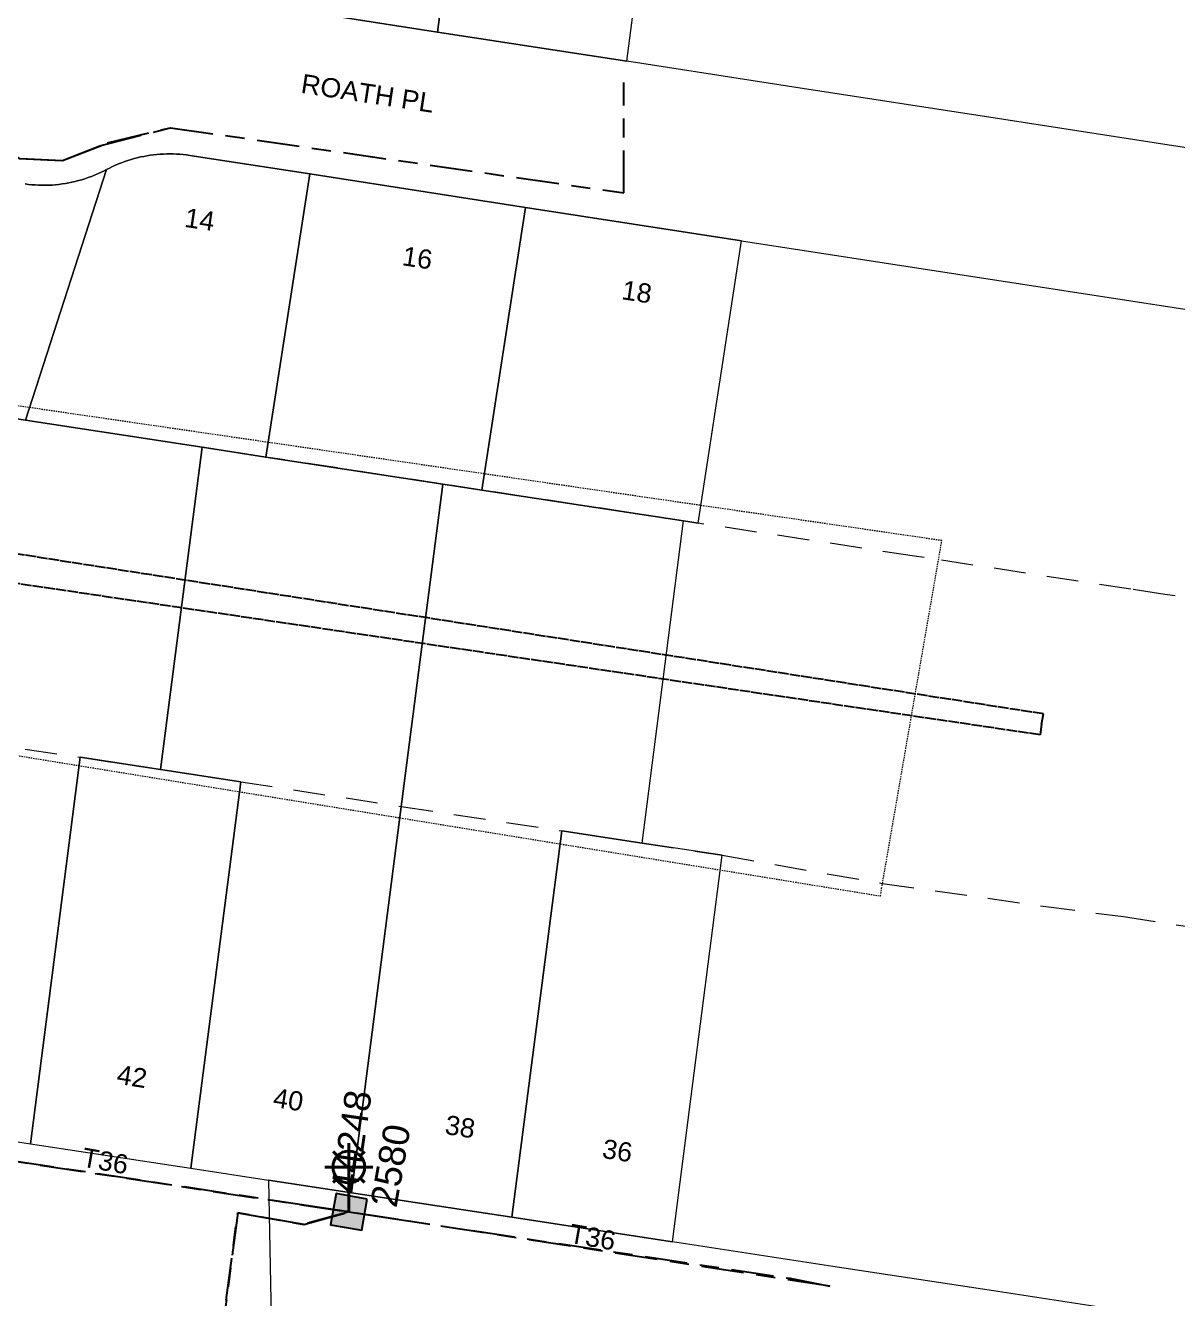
# Model space of a CAD drawing. Header units: metres. Extents: x -1 to 307109, y -2 to 6258593.
# Drawn here: x 306306.7 to 306414.8, y 6258289.7 to 6258409.2 of the extents above; entities that cross this region are included whole.
import ezdxf
from ezdxf.enums import TextEntityAlignment as Align

# ---------------------------------------------------------------- set-up
doc = ezdxf.new("R2010")
doc.units = ezdxf.units.M
for name, pattern in [('Cable Exist OH', [1, 1, 0]), ('Cable Exist UG', [8.2, 4, -1.2, 1.8, -1.2]), ('Dash', [5, 3, -2]), ('HIDDEN', [0.375, 0.25, -0.125]), ('HIDDEN2', [0.1875, 0.125, -0.0625])]:
    doc.linetypes.add(name, pattern=pattern)
doc.layers.get('0').update_dxf_attribs({"color": 6})
for name, color, linetype, lineweight in [('Cadastre Easements_SP_EXT', 9, 'Continuous', 5), ('Cadastre Land Parcels_SP_EXT', 9, 'Continuous', 5), ('Cadastre Other Property_SP_EXT', 9, 'HIDDEN', 5), ('Cadastre Roads_SP_EXT', 9, 'Continuous', 5)]:
    doc.layers.add(name, color=color, linetype=linetype, lineweight=lineweight)
for name, color, linetype in [('Equip_SP_SL_EXT', 7, 'Continuous'), ('Mains_LV_EXT', 7, 'Continuous'), ('Mains_SL_EXT', 7, 'Continuous'), ('Mains_TR_EXT', 7, 'Continuous'), ('SupportsUG_SP_LV_SL_EXT', 7, 'Continuous')]:
    doc.layers.add(name, color=color, linetype=linetype)
doc.styles.add('COLUMN_LABEL', font='arial.ttf')
doc.styles.add('iecARIAL', font='arial.ttf', dxfattribs={"height": 2})
doc.styles.add('POLE_LABEL', font='arial.ttf')
doc.styles.get("Standard").update_dxf_attribs({"font": 'arial.ttf'})

# ---------------------------------------------------------------- blocks, each defined once
blk = doc.blocks.new('COLUMN_EXT')
blk.add_hatch(color=256).paths.add_polyline_path([(-1.49, 1.48), (-1.49, -1.49), (1.48, -1.49), (1.48, 1.48)])
blk.add_lwpolyline([(-1.49, -1.49), (1.48, -1.49), (1.48, 1.48), (-1.49, 1.48)], close=True)
for tag, height, style, flags, p in [('ASSET_NUM', 2.5, 'COLUMN_LABEL', 8, (2, 2)), ('STRUCTURE_PLANT_NUMBER', 0.2, 'POLE_LABEL', 9, (1.81, 0.03)), ('STREET_CODE', 0.2, 'COLUMN_LABEL', 9, (1.81, -0.2))]:
    blk.add_attdef(tag, text='', height=height, dxfattribs=dict(style=style, flags=flags)).set_placement(p, align=Align.MIDDLE_LEFT)
at = {"flags": 9}
for tag, p in [('COLUMN_TYPE', (1.81, -0.4)), ('OWNED_BY', (1.81, -0.6)), ('STATE', (1.81, -0.8)), ('USAGE', (1.81, -1)), ('LEGEND', (1.81, -1.2)), ('STREETNAME', (1.81, -1.6)), ('SUBURB', (1.81, -1.8)), ('LOCATION', (1.81, -1.4)), ('NOTES', (1.81, -2))]:
    blk.add_attdef(tag, text='', height=0.2, dxfattribs=at).set_placement(p, align=Align.MIDDLE_LEFT)
at = {"flags": 1}
blk.add_attdef('Z', (1.81, -2.35), '', height=0.2, dxfattribs=at)
blk = doc.blocks.new('SL_LANTERN_EXT')
at = {"lineweight": 40}
for p, q in [((0, 1.97), (0, 6.47)), ((-1.46, 5.68), (-1.06, 5.28)), ((1.46, 5.68), (1.06, 5.28)), ((-2.25, 4.22), (2.25, 4.22)), ((-1.46, 2.76), (-1.06, 3.16)), ((0, 0), (0, 2.72)), ((1.46, 2.76), (1.06, 3.16))]:
    blk.add_line(p, q, dxfattribs=at)
blk.add_circle((0, 4.22), 1.5, dxfattribs=at)
at = {"style": 'iecARIAL', "flags": 8}
blk.add_attdef('ASSET_NUM', (1.5, 1.5), '', height=2.5, dxfattribs=at)
for tag, p, height, flags in [('CONSTRUCTED_VOLTAGE', (0.98, -0.65), 0.2, 9), ('CONTROL_TYPE', (0.98, -0.85), 0.2, 9), ('LANTERN_PURPOSE', (0.98, -1.05), 0.2, 9), ('LANTERN_TYPE', (0.98, -1.25), 0.2, 9), ('LNUMBER', (2.18, -3.25), 2.5, 8), ('OPERATING_VOLTAGE', (0.98, -1.65), 0.2, 9), ('ORIENTATION', (0.98, -1.85), 0.2, 9), ('OWNED_BY', (0.98, -2.05), 0.2, 9), ('STATE', (0.98, -2.25), 0.2, 9), ('NO_PHASES', (0.98, -1.45), 0.2, 9), ('USAGE', (0.98, -2.45), 0.2, 9), ('CEXIST', (0.98, -2.65), 0.2, 9), ('CNEW', (0.98, -2.85), 0.2, 9), ('CNUMBER', (0.98, -3.05), 0.2, 9), ('CREMOVE', (0.98, -3.25), 0.2, 9), ('CREPLACE', (0.98, -3.45), 0.2, 9), ('LKINGHEIGHT', (0.98, -3.65), 0.2, 9), ('LBRACKET', (0.98, -3.85), 0.2, 9), ('LBRACKETVOCAB', (0.98, -4.05), 0.2, 9), ('LCATEGORY', (0.98, -4.25), 0.2, 9), ('LCHARGE1', (0.98, -4.45), 0.2, 9), ('LCHARGE1PERCENT', (0.98, -4.65), 0.2, 9), ('LCHARGE2', (0.98, -4.85), 0.2, 9), ('LCHARGE2PERCENT', (0.98, -5.05), 0.2, 9), ('LCHARGE3', (0.98, -5.25), 0.2, 9), ('LCHARGE3PERCENT', (0.98, -5.45), 0.2, 9), ('LEXIST', (0.98, -5.65), 0.2, 9), ('LLAMP', (0.98, -5.85), 0.2, 9), ('LLAMPVOCAB', (0.98, -6.05), 0.2, 9), ('LMAST', (0.98, -6.25), 0.2, 9), ('LMASTVOCAB', (0.98, -6.45), 0.2, 9), ('LNEW', (0.98, -6.65), 0.2, 9), ('LANTNUMBER', (0.98, -6.85), 0.2, 9), ('LOUTREACH', (0.98, -7.25), 0.2, 9), ('LOUTREACHVOCAB', (0.98, -7.45), 0.2, 9), ('LRATECODE', (0.98, -7.65), 0.2, 9), ('LREMOVE', (0.98, -7.85), 0.2, 9), ('LREPLACE', (0.98, -8.05), 0.2, 9), ('LTYPE', (0.98, -8.25), 0.2, 9), ('LTYPEVOCAB', (0.98, -8.45), 0.2, 9), ('STREETNAME', (0.98, -9.25), 0.2, 9), ('SUBURB', (0.98, -9.45), 0.2, 1), ('LEGEND', (0.98, -8.65), 0.2, 9), ('LOCATION', (0.98, -8.85), 0.2, 9), ('NOTES', (0.98, -9.05), 0.2, 9)]:
    blk.add_attdef(tag, p, '', height=height, dxfattribs=dict(flags=flags))

msp = doc.modelspace()

# ---------------------------------------------------------------- linework, layer by layer
at = {"layer": 'Cadastre Easements_SP_EXT', "linetype": 'Dash'}
for points in [[(306434.39, 6258352.67), (306413.66, 6258355.84), (306410.47, 6258356.32), (306391.07, 6258359.29), (306390.16, 6258359.43), (306369.84, 6258362.53), (306368.47, 6258362.74), (306349.53, 6258365.64), (306345.87, 6258366.2), (306329.27, 6258368.73), (306323.28, 6258369.65), (306306.71, 6258372.18), (306302.61, 6258372.81)], [(306296.77, 6258342.77), (306311.85, 6258340.56), (306319.38, 6258339.41), (306326.91, 6258338.26), (306341.98, 6258335.93), (306357.04, 6258333.65), (306364.58, 6258332.5), (306372.11, 6258331.35), (306387.13, 6258328.71), (306402.22, 6258326.58), (306409.77, 6258325.59), (306417.3, 6258324.44)]]:
    msp.add_lwpolyline(points, dxfattribs=at)
at = {"layer": 'Cadastre Land Parcels_SP_EXT', "linetype": 'Continuous'}
for points in [[(306367.26, 6258437.31), (306349.33, 6258438.77), (306348.02, 6258428.75), (306345.38, 6258408.63), (306363.14, 6258405.88), (306367.26, 6258437.31)], [(306333.38, 6258395.31), (306322.12, 6258397.05), (306321.81, 6258397.09), (306321.5, 6258397.13), (306321.2, 6258397.15), (306320.89, 6258397.17), (306320.58, 6258397.19), (306320.27, 6258397.19), (306319.96, 6258397.19), (306319.65, 6258397.18), (306319.34, 6258397.16), (306319.03, 6258397.14), (306318.73, 6258397.11), (306318.42, 6258397.07), (306318.11, 6258397.02), (306317.81, 6258396.96), (306317.51, 6258396.9), (306317.2, 6258396.83), (306316.91, 6258396.75), (306316.61, 6258396.66), (306316.31, 6258396.57), (306316.02, 6258396.47), (306315.73, 6258396.36), (306315.44, 6258396.25), (306315.16, 6258396.13), (306314.88, 6258396), (306314.6, 6258395.86), (306314.32, 6258395.72), (306306.71, 6258372.18), (306323.28, 6258369.65), (306329.27, 6258368.73), (306333.38, 6258395.31)], [(306353.64, 6258392.17), (306333.38, 6258395.31), (306329.27, 6258368.73), (306345.87, 6258366.2), (306349.53, 6258365.64), (306353.64, 6258392.17)], [(306373.9, 6258389.04), (306353.64, 6258392.17), (306349.53, 6258365.64), (306368.47, 6258362.74), (306369.84, 6258362.53), (306373.9, 6258389.04)], [(306323.28, 6258369.65), (306306.71, 6258372.18), (306302.61, 6258372.81), (306300.68, 6258373.1), (306296.68, 6258342.1), (306292.11, 6258306.58), (306307.17, 6258304.27), (306311.85, 6258340.56), (306319.38, 6258339.41), (306323.28, 6258369.65)], [(306341.91, 6258335.44), (306345.87, 6258366.2), (306329.27, 6258368.73), (306323.28, 6258369.65), (306319.38, 6258339.41), (306326.91, 6258338.26), (306322.24, 6258301.97), (306329.5, 6258300.86), (306337.31, 6258299.67), (306341.91, 6258335.44)], [(306368.47, 6258362.74), (306349.53, 6258365.64), (306345.87, 6258366.2), (306341.91, 6258335.44), (306337.31, 6258299.67), (306352.37, 6258297.37), (306357.04, 6258333.65), (306364.58, 6258332.5), (306368.47, 6258362.74)], [(306326.91, 6258338.26), (306319.38, 6258339.41), (306311.85, 6258340.56), (306307.17, 6258304.27), (306322.24, 6258301.97), (306326.91, 6258338.26)], [(306372.11, 6258331.35), (306364.58, 6258332.5), (306357.04, 6258333.65), (306352.37, 6258297.37), (306367.44, 6258295.06), (306372.11, 6258331.35)]]:
    msp.add_lwpolyline(points, close=True, dxfattribs=at)
for points in [[(306329.12, 6258411.14), (306345.38, 6258408.63), (306348.02, 6258428.75)], [(306302.61, 6258372.81), (306306.71, 6258372.18), (306314.32, 6258395.72), (306314.04, 6258395.58), (306313.76, 6258395.44), (306313.47, 6258395.31), (306313.18, 6258395.18), (306312.89, 6258395.07), (306312.59, 6258394.96), (306312.29, 6258394.86), (306311.99, 6258394.76), (306311.69, 6258394.68), (306311.38, 6258394.6), (306311.07, 6258394.53), (306310.76, 6258394.47), (306310.45, 6258394.41), (306310.14, 6258394.37), (306309.82, 6258394.33), (306309.51, 6258394.3), (306309.2, 6258394.27), (306308.88, 6258394.26), (306308.56, 6258394.25), (306308.25, 6258394.25), (306308.25, 6258394.25), (306307.93, 6258394.26), (306307.62, 6258394.28), (306307.3, 6258394.3), (306306.99, 6258394.33), (306306.67, 6258394.37)]]:
    msp.add_lwpolyline(points, dxfattribs=at)
at = {"layer": 'Cadastre Other Property_SP_EXT', "linetype": 'HIDDEN2'}
msp.add_lwpolyline([(306223.62, 6258366.53), (306220.82, 6258354.56), (306386.96, 6258327.53), (306387.07, 6258328.25), (306392.72, 6258360.89), (306305.14, 6258373.66), (306223.62, 6258366.53)], close=True, dxfattribs=at)
at = {"layer": 'Cadastre Roads_SP_EXT', "linetype": 'Continuous'}
for points in [[(306428.02, 6258395.86), (306412.65, 6258398.23), (306396.71, 6258400.69), (306396.71, 6258400.69), (306380.22, 6258403.24), (306363.14, 6258405.88), (306345.38, 6258408.63), (306329.12, 6258411.14)], [(306306.67, 6258394.37), (306306.99, 6258394.33), (306307.3, 6258394.3), (306307.62, 6258394.28), (306307.93, 6258394.26), (306308.25, 6258394.25), (306308.56, 6258394.25), (306308.88, 6258394.26), (306309.2, 6258394.27), (306309.51, 6258394.3), (306309.82, 6258394.33), (306310.14, 6258394.37), (306310.45, 6258394.41), (306310.76, 6258394.47), (306311.07, 6258394.53), (306311.38, 6258394.6), (306311.69, 6258394.68), (306311.99, 6258394.76), (306312.29, 6258394.86), (306312.59, 6258394.96), (306312.89, 6258395.07), (306313.18, 6258395.18), (306313.47, 6258395.31), (306313.76, 6258395.44), (306314.04, 6258395.58), (306314.32, 6258395.72), (306314.6, 6258395.86), (306314.88, 6258396), (306315.16, 6258396.13), (306315.44, 6258396.25), (306315.73, 6258396.36), (306316.02, 6258396.47), (306316.31, 6258396.57), (306316.61, 6258396.66), (306316.91, 6258396.75), (306317.2, 6258396.83), (306317.51, 6258396.9), (306317.81, 6258396.96), (306318.11, 6258397.02), (306318.42, 6258397.07), (306318.73, 6258397.11), (306319.03, 6258397.14), (306319.34, 6258397.16), (306319.65, 6258397.18), (306319.96, 6258397.19), (306320.27, 6258397.19), (306320.58, 6258397.19), (306320.89, 6258397.17), (306321.2, 6258397.15), (306321.5, 6258397.13), (306321.81, 6258397.09), (306322.12, 6258397.05), (306333.38, 6258395.31), (306353.64, 6258392.17), (306373.9, 6258389.04), (306394.21, 6258385.91), (306414.52, 6258382.77), (306431.32, 6258380.17)]]:
    msp.add_lwpolyline(points, dxfattribs=at)
msp.add_lwpolyline([(306412.63, 6258288.16), (306397.57, 6258290.46), (306382.5, 6258292.76), (306367.44, 6258295.06), (306352.37, 6258297.37), (306337.31, 6258299.67), (306329.5, 6258300.86), (306329.7, 6258291.15), (306329.9, 6258281.44), (306333.79, 6258281.88), (306345.02, 6258280.16), (306361.94, 6258277.58), (306377.34, 6258275.22), (306380.96, 6258274.67), (306382.63, 6258274.45), (306384.58, 6258274.12), (306400.54, 6258271.68), (306412.14, 6258269.91), (306412.39, 6258279.03), (306412.63, 6258288.16)], close=True, dxfattribs=at)
at = {"layer": 'Mains_LV_EXT', "linetype": 'Cable Exist UG'}
for points in [[(306302.35, 6258398.21), (306306.12, 6258396.77), (306310.17, 6258396.57), (306314.4, 6258398.22), (306320.33, 6258399.65), (306362.88, 6258393.52), (306362.86, 6258403.9)], [(306337.06, 6258297.87), (306333.68, 6258298.39), (306291.7, 6258304.75)], [(306320.17, 6258247.05), (306322.7, 6258249.05), (306324.89, 6258252.98), (306325.01, 6258257.28), (306322.33, 6258265.19), (306326.63, 6258297.78), (306332.83, 6258296.7), (306337.06, 6258297.87)], [(306337.06, 6258297.87), (306340.54, 6258297.34), (306378.46, 6258291.64), (306382.21, 6258290.9)]]:
    msp.add_lwpolyline(points, dxfattribs=at)
at = {"layer": 'Mains_SL_EXT', "linetype": 'Cable Exist UG'}
for points in [[(306302.35, 6258398.21), (306306.25, 6258396.76), (306310.17, 6258396.57), (306313.68, 6258397.95), (306320.33, 6258399.65), (306362.88, 6258393.52), (306362.86, 6258403.9)], [(306291.88, 6258304.73), (306337.06, 6258297.87)], [(306337.06, 6258297.87), (306332.83, 6258296.7), (306326.63, 6258297.78), (306322.27, 6258264.65), (306325.01, 6258257.28), (306324.89, 6258252.98), (306322.7, 6258249.05), (306320.17, 6258247.05)], [(306382.21, 6258290.9), (306337.06, 6258297.87)]]:
    msp.add_lwpolyline(points, dxfattribs=at)
at = {"layer": 'Mains_TR_EXT', "linetype": 'Cable Exist OH'}
for points in [[(306402.09, 6258343.64), (306402.25, 6258344.62), (306168.41, 6258381.06), (305977.93, 6258408.98), (305977.78, 6258407.98)], [(306402.09, 6258343.66), (306401.94, 6258342.66), (306167.87, 6258377.27), (305977.62, 6258406.98), (305977.75, 6258408)]]:
    msp.add_lwpolyline(points, dxfattribs=at)

# ---------------------------------------------------------------- block references
at = {"layer": 'Equip_SP_SL_EXT'}
ref = msp.add_blockref('SL_LANTERN_EXT', (306337.06, 6258297.87), dxfattribs=at)
ref.add_attrib('ASSET_NUM', '44248', dxfattribs={"layer": '0', "height": 2.5, "rotation": 81.6687, "style": 'iecARIAL'}).set_placement((306338.56, 6258299.37), align=Align.BOTTOM_LEFT)
at = {"layer": 'SupportsUG_SP_LV_SL_EXT'}
ref = msp.add_blockref('COLUMN_EXT', (306337.06, 6258297.87), dxfattribs=dict(at, rotation=169.9085190757182))
ref.add_attrib('ASSET_NUM', '2580', dxfattribs={"layer": '0', "height": 2.5, "rotation": 80.0174, "style": 'COLUMN_LABEL'}).set_placement((306339.06, 6258298.62), align=Align.TOP_LEFT)

# ---------------------------------------------------------------- texts
at = {"layer": 'Cadastre Land Parcels_SP_EXT'}
for s, rotation, p in [('14', 351.5903, (306321.55, 6258390.35)), ('16', 351.4078, (306341.98, 6258386.75)), ('18', 351.4328, (306362.58, 6258383.56)), ('42', 351.0403, (306315.19, 6258309.92)), ('40', 351.0982, (306329.86, 6258307.74)), ('38', 351.1034, (306345.99, 6258305.2)), ('36', 351.1122, (306360.75, 6258302.96))]:
    msp.add_text(s, height=1.8, rotation=rotation, dxfattribs=at).set_placement(p)
at = {"layer": 'Cadastre Roads_SP_EXT'}
msp.add_text('ROATH PL', height=1.8, rotation=351.3708, dxfattribs=at).set_placement((306332.48, 6258402.93))
at = {"layer": 'Mains_LV_EXT'}
for rotation, p in [(349.9695, (306311.9, 6258302.15)), (349.9779, (306357.64, 6258295))]:
    msp.add_text('T36', height=1.8, rotation=rotation, dxfattribs=at).set_placement(p)

doc.saveas('drawing.dxf')
